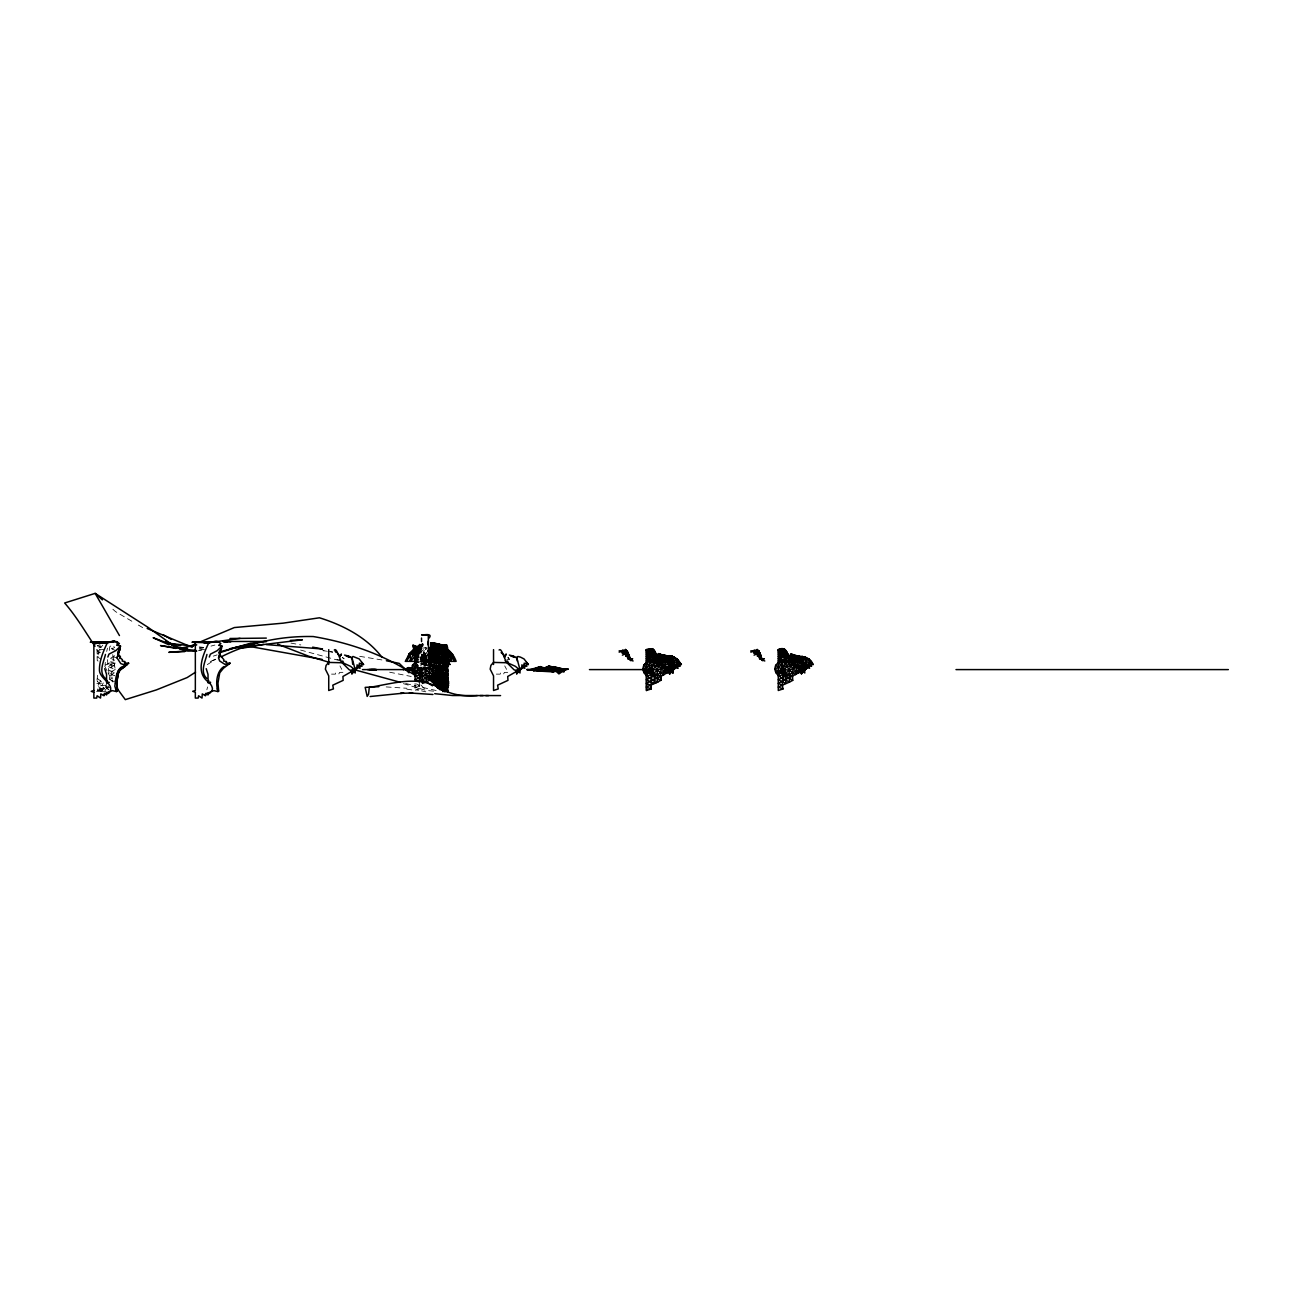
<?xml version="1.0" encoding="UTF-8"?>
<svg xmlns="http://www.w3.org/2000/svg" width="1293" height="1293" viewBox="0 0 1293 1293"><rect width="100%" height="100%" fill="white"/><g stroke="black" fill="none" stroke-linecap="round" stroke-linejoin="round"><path stroke-width="0.75" stroke-dasharray="5 3.75" d="M427.854 651.316L420.144 658.88L421.065 661.628L425.074 665.297L425.252 650.25L427.272 648.003L424.864 647.276M419.223 681.621L419.772 688.927L416.637 689.977M112.733 654.597L115.239 669.483L105.105 665.329L105.25 662.323M427.304 655.357L423.005 659.64L422.601 657.668L424.282 654.21L426.448 655.907L426.577 659.575L424.75 659.802L421.874 654.452L423.005 659.64L424.75 659.802L424.282 654.21L420.839 658.121L426.9 663.762L420.742 664.44L422.164 667.236M97.589 675.269L96.587 683.706L103.295 682.898L97.266 678.469L99.981 677.548M106.624 682.688L105.396 689.751M109.323 650.46L109.776 646.678L111.877 645.159L114.673 647.34L112.135 649.005L109.776 646.678M101.032 659.252L97.67 657.054L100.062 652.254L97.137 650.896L97.331 645.74L99.917 644.69L100.547 649.797L97.137 650.896L96.975 653.773L97.25 660.642L100.288 662.081M420.031 656.892L422.94 661.353L425.93 648.019L421.566 648.019M106.672 651.446L107.513 648.149M206.864 689.751L207.591 686.971M420.71 653.45L422.617 655.923L423.716 661.45L423.037 664.004L427.918 661.24M420.742 664.44L426.448 655.907L422.003 655.907L426.577 659.608L423.716 664.133L425.575 667.091M96.539 691.319L102.729 691.707L105.719 689.961L97.201 681.233L100.806 680.344L97.654 686.147L97.314 690.414L99.545 690.026L103.295 682.898M424.75 659.802L426.965 655.664L423.005 659.64L426.965 655.664M423.021 659.721L426.286 657.458L426.431 658.557L423.894 659.123L421.857 654.274L423.474 659.802L427.741 653.999M421.114 660.998L427.256 660.965L424.023 666.622L421.114 660.998L422.229 658.703L425.526 656.585L423.813 652.496L425.155 659.123L426.674 660.723L423.15 653.321L425.672 659.689L429.034 660.982M422.843 659.883L426.577 659.608L426.157 657.49L427.708 654.759M108.725 689.816L105.396 685.209L102.519 690.009L97.25 693.177M420.532 666.008L426.367 658.816L425.526 656.585L421.728 656.117L422.229 658.703L427.45 666.331M115.239 669.483L108.903 672.99L114.576 675.786L114.35 672.796L108.418 669.855L116.596 663.212L113.509 663.05L107.432 659.705L109.695 679.261L115.142 683.528M104.329 649.345L100.547 649.797L97.411 648.294L101.048 647.26L102.89 645.029M109.695 684.854L105.719 689.961L97.023 689.04L110.697 687.391M428.274 654.533L421.065 661.628L423.716 661.45L427.741 657.717M425.947 656.925L423.344 659.462C420.096 654.614 427.886 656.44 426.674 660.723M422.94 661.353L426.868 657.636M419.999 657.636L422.746 655.163M426.787 656.892L424.12 653.919L426.787 651.559M115.627 681.007L112.216 681.395L110.762 658.266L115.546 655.098M426.157 657.49L423.474 659.802L423.215 656.408L424.944 657.119L426.448 655.907M419.675 652.739L425.93 648.019M113.509 663.05L108.062 666.784M331.541 674.122L335.404 674.154L335.679 672.699L338.879 673.895L339.639 672.376L343.324 672.328L339.946 665.911M496.35 674.122L500.213 674.154L500.488 672.699L503.688 673.895L504.432 672.376L508.133 672.328L504.739 665.911M105.105 665.329L114.463 660.173L110.762 658.266M114.35 672.796L109.258 676.287L112.733 678.13L109.695 679.261M207.3 664.618L215.705 659.236L209.547 661.887L216.949 658.687M421.728 656.117L424.67 654.452L426.593 660.076L426.367 658.816L422.229 658.703M337.004 659.462L338.427 659.802M100.062 652.254L96.975 653.773L99.723 654.678M425.074 665.297L427.757 664.343M213.361 656.117L217.127 654.872M506.888 659.333L509.361 659.349L506.29 654.614M211.018 646.096L214.897 645.062M428.355 659.624L425.429 660.351L424.734 663.18L427.369 662.97L425.429 660.351L426.221 657.426L423.344 659.462L422.455 653.983L425.155 659.123L428.613 658.767L425.672 659.689L423.813 652.496M198.459 650.735L201.87 650.056M428.484 662.759L422.342 663.147M199.591 648.391L203.34 647.89M105.396 685.209L97.654 686.147L104.377 690.672L97.314 690.414L99.367 691.577M428.403 661.24L421.502 661.951L423.716 664.133M427.611 660.157L425.429 660.351L427.741 662.339M199.526 649.846L205.28 649.377M420.839 658.121L428.856 657.604M199.348 647.874L203.26 647.712M106.236 691.61L102.729 691.707L99.545 690.026M424.12 653.919L430.779 653.919M419.417 661.353L426.868 661.353M420.144 658.88L425.623 659.802M386.187 686.922L406.859 688.264M403.4 683.641L426.027 690.414L437.212 691.496M199.219 646.92L203.211 647.389M332.689 652.092L322.878 650.621L332.624 652.076M359.696 656.343L382.631 660.06M422.617 655.923L425.445 656.44M290.941 643.09L300.816 644.932M389.646 672.215L411.206 676.465M415.7 689.654L418.609 690.236M425.93 665.2L427.385 665.491L424.169 664.537M421.566 690.866L425.785 691.803M405.679 683.512L438.893 691.141M300.606 650.056L338.604 660.367M113.558 656.844L117.065 657.959M114.334 665.992L107.982 663.422M419.902 662.84L427.353 665.814M419.772 688.927L415.069 687.052L419.11 685.193L416.411 683.949M97.331 645.74L101.048 647.26M115.772 650.654L112.135 649.005L111.877 645.159M425.445 653.434L423.053 652.076L425.252 650.25L422.876 648.747M131.838 621.222L115.513 611.605L111.15 607.694M138.367 625.069L143.523 628.107M423.716 661.45L425.623 662.873M420.888 684.983L426.027 690.414M509.361 659.349L507.971 657.733L508.828 658.767M108.289 689.67L106.123 686.971L108.24 685.597L106.123 686.971L106.543 688.91M424.944 657.119L426.577 659.575M427.854 661.951L425.526 656.585L426.593 660.076M107.998 672.861L112.96 682.058M104.781 666.234L107.206 671.212M96.716 649.393L99.141 654.468M421.874 654.452L422.601 657.668M424.67 654.452L424.977 656.731M415.069 683.334L415.069 690.494M406.81 689.169A129.171 119.974 39.2 0 1 415.57 690.575M426.431 658.557L423.894 659.123L423.748 656.602L424.557 658.929L426.431 658.557M344.019 658.767L342.532 657.604L344.019 658.767"/><path stroke-width="1.5" d="M646.355 649.636L650.929 650.767L655.826 656.456L653.805 653.692L646.355 649.959L651.591 650.557L651.591 652.173L655.066 656.585L656.569 656.585L664.133 667.689L671.907 671.665L666.768 669.952L659.446 663.422L650.929 650.234L646.355 649.636L646.355 664.473M415.069 650.411L421.47 649.345L415.069 649.636L415.069 679.746L419.223 681.621L419.886 671.794L422.003 669.451L425.882 670.291L432.412 674.655L438.262 671.326L440.606 671.665L428.694 662.856L428.29 634.782L426.173 634.782M429.179 637.982C433.898 631.905 418.835 636.172 422.084 634.782M124.678 665.507L127.118 664.747L119.247 670.598L117.049 677.5L118.714 670.162C114.899 702.212 112.216 665.071 125.162 666.364L119.247 670.598L116.839 674.235M477.262 695.586C460.486 697.186 441.252 693.161 430.213 679.698L432.282 678.049L448.089 677.225L447.879 680.021L438.796 680.894L437.47 676.918L428.549 676.481L439.264 677.241L448.477 681.508C450.045 688.038 442.044 685.193 439.378 682.769L438.796 680.894L434.028 680.312L431.393 677.37L428.549 676.481M665.168 656.294L660.868 655.034L660.416 661.693L669.338 658.04L676.95 663.18L681.152 664.521L673.605 656.828L667.754 656.618L658.573 653.999L665.168 656.294L658.735 653.644L655.729 657.474L660.464 656.133L669.338 658.04L671.94 666.008L669.548 671.326L663.907 667.802L660.432 663.665L660.901 662.323L652.383 661.046L646.355 658.654L654.484 656.375L655.955 653.725L656.343 657.07L658.121 655.373L651.591 650.557L646.355 650.411L649.151 650.056L649.862 652.577L656.569 656.585L656.472 660.319M91.399 642.136L98.575 641.91L93.872 641.748L93.856 698.075L96.684 698.075L97.104 695.763L100.547 698.075L100.822 693.888L104.022 695.779L104.765 693.42L108.467 693.339C116.709 685.225 99.723 679.035 99.448 670.42C99.205 660.771 103.311 651.446 107.303 642.815L90.51 642.233L107.303 642.815L114.414 641.118L117.065 641.813L117.178 645.336L120.54 646.128L117.065 657.959L120.136 648.132C116.16 651.882 118.423 656.682 122.447 659.753L122.172 661.079L125.001 661.563L124.484 663.05L126.94 664.117L128.67 663.212L124.484 663.05M669.548 671.326L666.687 672.974C668.578 668.61 662.663 668.562 662.679 664.78L646.355 660.901L657.765 658.153L646.355 652.141L651.866 652.642L650.929 650.234L651.591 652.173L652.658 651.268M421.566 641.619L421.502 638.063M657.765 682.09L646.355 687.052L651.058 688.927L651.171 671.794L655.325 666.59L658.719 659.43L646.355 654.096L653.805 653.692L655.066 656.585M783.008 688.927L778.289 687.052L782.346 685.193L783.122 671.794L790.492 660.965C788.197 655.696 786.467 645.191 778.289 649.636L778.289 690.494L783.008 688.927L782.346 685.193L778.289 683.334L801.498 671.326L803.842 671.665L788.908 659.689C796.795 655.179 808.998 654.549 813.103 664.521L808.901 663.18L801.482 657.523L790.944 654.759L787.938 657.911L790.734 657.458M439.555 669.079L440.509 671.649L441.333 668.045L439.555 669.079L438.925 673.2L440.945 665.814L438.246 657.523L430.456 655.357L428.613 658.767L430.957 665.119L438.262 671.326L440.945 665.814L439.329 665.41L439.475 661.305L431.943 658.703L428.613 658.767C435.773 654.339 446.473 656.23 449.867 664.521L445.665 663.18L438.246 657.523L430.133 663.261L436.969 666.348L441.737 670.453L440.945 665.814L433.333 666.541L428.484 662.759L438.262 671.326M441.576 647.47L441.656 644.771L439.038 644.124L432.573 649.49L428.274 654.533L430.116 659.188L436.436 654.161L441.576 647.47L447.459 647.163L446.538 644.819L441.656 644.771L439.62 646.548L429.809 656.424L434.981 658.137L431.248 644.108L441.576 647.47L444.259 655.47L443.095 660.351L448.105 659.446L447.459 647.163M659.268 654.759L665.475 655.971L664.23 656.23M664.004 655.325L673.605 656.828L664.004 655.325L663.422 656.553L663.309 661.24L671.261 663.939L670.21 673.2L671.94 666.008L670.582 665.41L669.338 658.04L674.639 657.474L664.004 655.325L657.555 657.458L657.701 658.525L663.277 658.913L670.469 661.563L664.796 665.653C661.838 670.033 670.307 669.144 672.619 668.045L671.94 666.008L664.133 667.689L661.143 665.572L662.679 664.78L658.735 666.283L651.834 665.976L648.973 665.329L646.355 662.42L643.736 665.345C640.132 674.768 651.187 678.453 657.507 682.09L660.788 680.36L660.464 672.651L661.935 665.459M790.944 654.759L801.256 657.49L790.944 654.759L789.393 657.49L790.185 655.664L793.336 655.551L800.9 657.329M802.791 669.079L803.745 671.649L804.553 668.045L802.791 669.079L802.161 673.2L804.181 665.814L801.482 657.523L802.597 656.488L804.812 672.958L802.711 671.374L806.864 668.416L805.216 657.119L789.183 656.925L792.835 655.971L805.216 657.119L811.357 661.677L811.535 666.364L808.432 665.168L804.957 670.324M441.915 690.22L434.448 682.639L431.442 681.33L437.47 676.918L440.557 678.534L441.058 683.997L448.477 681.508L443.515 679.504L430.213 679.698L428.225 676.805L430.989 676.287L435.321 681.815L448.202 675.496L447.734 669.467L442.642 665.992L447.588 665.087L447.523 667.35L440.477 671.309L438.279 685.872L438.602 688.539L447.782 687.326L448.509 685.209L442.028 678.437L436.646 680.28L434.61 676.595L428.791 676.643M666.962 672.974L663.697 674.655L664.537 667.851C657.377 668.384 653.45 675.479 646.355 675.867L646.355 690.494L651.316 688.927L650.67 685.193M787.793 658.929L795.179 658.703L802.711 661.305L802.565 665.41L804.181 665.814L804.957 670.453C794.872 670.113 788.423 659.818 786.241 650.864L778.289 650.848L784.706 649.345L785.158 651.219L785.449 649.991L778.289 649.959L783.994 648.698L785.158 651.219M448.202 675.496L438.553 670.049L434.06 680.522L434.82 684.951L437.406 687.585L441.22 689.525L444.566 673.249L447.734 669.467L447.523 667.35L438.974 661.273L441.98 657.119L448.138 661.677L448.315 666.364L445.196 665.168L441.737 670.324M446.538 644.819L445.439 662.905L447.879 662.436L448.105 659.446L444.259 655.47L427.854 651.316M659.446 663.422L657.167 670.291L657.507 682.09L653.757 683.431C656.408 672.716 649.134 664.085 649.328 653.757L649.862 652.577L646.355 650.848L652.238 652.028L654.08 656.666M352.084 671.083L351.922 674.057L351.34 670.275L351.987 673.588L352.149 670.889L352.892 671.471M405.501 669.596L408.911 667.624L412.629 670.501L405.824 669.596L408.879 668.433L403.271 669.596L408.911 667.624L413.598 669.095M516.893 671.083L516.731 674.057L516.149 670.275L516.78 673.588L516.941 670.889L517.701 671.471M669.709 671.083L669.548 674.057L668.966 670.275L670.016 670.889L669.855 673.588L669.224 670.275L669.806 674.057L668.966 670.275L669.596 673.588L669.758 670.889L670.776 671.471M439.378 682.769L441.107 680.894L448.089 685.274L445.649 685.468L445.923 680.716L437.47 676.918L434.028 680.312L433.543 677.467L431.458 676.255L431.393 677.37L441.123 680.425L447.281 680.7L438.796 680.894M438.472 670.889L438.311 673.588L437.68 670.275L439.216 671.471L439.442 669.111M801.708 670.889L801.547 673.588L800.9 670.275L802.452 671.471L802.662 669.111M441.753 658.67L441.98 657.119L437.794 656.472L429.163 657.103L439.361 656.488L441.576 672.958L439.491 671.374L443.628 668.416L441.98 657.119L437.794 656.472L429.034 660.982L440.266 663.729L435.87 668.255L435.402 672.974L429.777 668.885L419.498 674.962L415.069 675.867L411.691 669.16L412.451 665.345L415.069 662.42L418.625 662.275L415.069 660.901L418.512 659.85L415.069 658.654L418.593 657.49L418.318 649.134M787.728 656.472L787.049 652.496L778.289 656.359L789.603 658.816L791.72 662.759L796.569 666.541L804.181 665.814L801.498 671.326L791.09 661.951L788.746 656.585L778.289 654.096L784.14 652.125L787.049 652.496L789.894 660.723L795.179 661.046L803.503 663.729L799.106 668.255L798.638 672.974L793.013 668.885L785.465 658.703L784.14 652.125L782.087 651.074L781.538 649.134L784.706 649.345M433.559 657.943C430.585 652.787 442.545 658.412 443.095 660.351M796.795 657.943L796.633 655.696L800.561 656.876L790.96 653.999L789.393 657.49M669.806 671.326L669.919 670.081L672.166 671.665M671.261 663.939L666.606 669.677L673.023 670.453L672.619 668.045L670.841 669.079L670.501 671.471L670.049 668.449M446.101 676.417L442.125 674.445L440.477 671.309L435.838 672.829L433.818 674.898L438.456 683.221L447.475 692.062L447.831 687.246L445.519 681.783L446.247 674.914L447.653 673.621L444.84 668.271L441.689 668.723L444.566 673.249L447.653 673.621M658.299 655.179L658.735 653.644L664.343 655.923M118.035 675.285L116.483 683.157L117.792 689.912L115.966 688.636L116.499 691.577L112.362 690.64L107.174 692.725L106.559 694.955L104.248 693.452M430.327 662.145L430.052 664.974L432.622 666.137M804.989 658.67L805.216 657.119L802.21 661.273L809.434 666.752L808.771 658.929L806.897 659.171M438.456 683.221L437.406 687.585L438.602 688.539L437.988 686.599L436.161 685.969L439.604 677.694L447.976 678.227L445.6 680.619L434.82 684.951L430.941 677.387L431.458 676.255M439.475 661.305L439.038 664.327L439.475 661.305L433.511 665.071L430.504 664.521M673.023 670.453L664.796 665.653L666.962 657.426L670.21 656.311L675.916 658.444L681.411 664.521L677.096 658.929L673.524 657.119M802.21 661.273L802.565 665.41L803.503 663.729M528.336 664.521L526.461 662.307L526.784 666.364L523.681 665.168L524.829 668.271L521.629 667.333L520.206 670.324L517.911 669.111L517.394 673.2L517.96 671.374L520.045 672.958L519.738 669.822L522.097 668.416L521.839 664.909L524.667 666.752L524.15 663.18L528.336 664.521L524.021 658.929L520.449 657.119L517.846 656.488L516.715 657.523L517.459 661.273M670.889 670.453L670.469 673.2L671.035 671.374L673.136 672.958L672.813 669.822M658.299 656.472L658.735 653.644L664.65 656.197L669.321 655.713L666.558 656.101M444.566 673.249L439.491 675.528L437.454 677.904L434.82 684.951L444.146 684.724L448.121 681.783L445.212 680.813L434.448 682.639L435.789 677.791L434.61 676.595L433.543 677.467M421.696 668.271L429.082 668.222L428.791 662.808L430.876 665.135L429.163 672.635L429.502 680.36L422.472 683.431L422.003 669.451L418.431 669.16L412.451 665.345M119.861 658.622L120.394 656.472L118.293 654.694M117.049 677.5L119.247 670.598M115.627 681.007L114.818 686.114L116.499 691.577M117.275 679.019L117.227 687.068M801.498 671.326L791.72 662.759L778.289 662.42L775.671 665.345C772.066 674.768 783.138 678.453 789.457 682.09L792.722 680.36L792.399 672.635L794.112 665.135L790.492 660.965L784.35 660.998L778.289 658.654L787.906 654.452L791.09 661.951L800.189 666.348L804.957 670.453M195.34 641.974L191.978 642.233L208.771 642.815L215.883 641.118L218.549 641.813L220.893 643.639L218.646 645.336L222.024 646.128L218.533 657.959L219.648 660.982L225.822 664.909L228.425 664.117L230.154 663.212L225.952 663.05L226.485 661.563L223.641 661.079L223.915 659.753L219.762 654.694L219.212 651.785L221.604 648.132M117.469 676.465L118.245 672.829L120.54 669.871M116.79 680.102L115.82 682.639M354.993 668.045L354.185 671.649L353.231 669.079L352.601 673.2L353.151 671.374L355.252 672.958L354.928 669.822L357.304 668.416L357.03 664.909L359.874 666.752L359.341 663.18L363.543 664.521L359.212 658.929L353.037 656.488L351.922 657.523L352.714 664.327M432.832 679.714L433.414 677.176M519.802 668.045L518.978 671.649L518.024 669.079M672.619 668.045L671.794 671.649L670.841 669.079M679.536 662.307L675.205 659.171L677.096 658.929L679.536 662.307L679.859 666.364L676.756 665.168L677.904 668.271L674.445 667.333L673.023 670.324M619.137 650.848L627.073 650.864L630.742 660.723L627.897 652.496L624.972 652.125L622.515 650.023L627.073 650.864L629.869 658.493L629.044 656.731L626.895 656.65L625.537 649.345M750.813 650.848L758.765 650.864L762.417 660.723L759.573 652.496L756.664 652.125L754.207 650.023L758.765 650.864L761.561 658.493L760.737 656.731L758.587 656.65L757.229 649.345M426.916 667.657L425.882 670.291L426.221 682.09L415.069 675.867L418.431 669.16L417.671 665.345L415.069 662.42M651.656 654.032L653.434 659.058L652.383 661.046L646.355 662.42L646.355 675.867L653.611 663.261L656.909 659.753L658.719 659.43M775.671 665.345L781.651 669.16L789.118 670.291L795.631 674.655L796.633 667.624C789.49 668.433 785.417 675.382 778.289 675.867L785.578 663.147L789.603 658.816M429.034 647.308L429.712 667.996L428.08 667.883M107.658 682.591L109.162 682.397L106.624 682.688L107.222 680.522M208.771 642.815C202.969 655.082 194.807 672.845 209.143 682.591L210.63 682.397L208.092 682.688L208.706 680.522M435.321 681.815L441.22 689.525L447.879 680.021L438.618 688.167M791.72 662.759L789.118 670.291L789.457 682.09L782.346 685.193M416.993 657.636L420.71 649.506M663.956 674.655L660.529 676.481L651.171 671.794L648.973 665.329L649.894 662.323M792.48 676.481L783.122 671.794L781.651 669.16L781.392 652.917L782.087 651.074L785.449 649.991M219.762 654.694L218.533 657.959M430.941 677.387L430.213 679.698L430.989 676.287L433.818 674.898L439.491 675.528L441.753 677.451L441.608 680.522L437.406 687.585L440.17 688.07L437.438 681.799L435.305 680.231M568.193 669.176L556.556 671.035L544.208 670.841L544.854 668.885L549.38 669.596L552.741 671.859L568.193 669.176L560.564 669.047L552.741 671.859L533.508 670.744L542.64 668.028L553.598 666.687L556.038 669.596L563.974 671.73L563.489 669.596L552.887 667.689L542.64 668.028L533.508 670.744M105.476 654.436C103.682 662.048 98.252 672.118 105.396 678.502M206.945 654.436C205.167 662.048 199.72 672.118 206.864 678.502M409.202 653.919L406.665 661.353L410.269 653.919L415.101 648.019L422.536 644.237L415.877 648.019L409.202 653.919L405.42 661.353L415.877 661.353L413.324 653.919L415.877 648.019L422.94 644.237L415.101 648.019L409.202 653.919L418.108 653.919L421.243 651.559M124.29 666.008L126.94 664.117L124.354 664.909L120.782 663.6L117.065 657.959M414.794 655.454L420.29 647.518L419.789 644.464L415.457 649.086L414.261 652.399L414.794 655.454L416.475 655.599M420.484 650.654L413.938 649.086L415.118 645.918L420.29 647.518L420.484 650.654L418.399 652.836L414.261 652.399L413.049 645.175L415.118 645.918L415.861 652.561M93.872 642.185L108.305 642.071L99.351 642.395L93.872 644.286M107.852 657.038L108.935 654.161L115.772 650.654L120.54 646.128M209.321 657.038L210.403 654.161L217.24 650.654L222.024 646.128M633.101 660.982L629.739 659.689L627.073 650.864L624.972 652.125L625.796 656.117L629.594 656.585L628.737 654.452L622.224 652.917L622.919 651.074L626.297 649.991L627.962 659.123M764.793 660.982L761.432 659.689L758.765 650.864L756.664 652.125L757.488 656.117L761.286 656.585L760.429 654.452L753.916 652.917L754.611 651.074L757.989 649.991L759.637 659.123M441.673 683.819L439.555 688.878L439.475 684.433L448.024 682.575L447.895 681.266L443.24 681.67L441.673 683.819L438.262 679.714L435.838 672.829M675.188 668.416L670.776 671.374L672.861 672.958L671.778 659.414L670.324 657.183L666.849 655.81L657.555 657.458L657.038 656.585L657.733 654.856L662.194 655.05M418.108 653.919L410.269 661.353L413.324 653.919L421.728 645.191M544.854 668.885L552.741 671.859L554.713 667.075L565.591 669.596L558.948 673.701L549.202 665.992L540.312 669.596L554.713 667.075L565.591 669.596M554.713 667.075L553.663 669.596L547.602 667.867L549.202 665.992L561.873 669.596L558.948 673.701L554.713 667.075L549.38 669.596L547.602 667.867M668.287 666.752L668.045 661.046L669.338 658.04M430.779 661.353L437.454 653.919L439.992 648.019L437.454 644.237L430.779 642.928L430.779 661.353L456.138 661.353C452.437 650.654 442.109 643.138 430.779 642.928L448.235 653.919L454.894 661.353L452.356 653.919L430.779 653.919L428.161 656.408M653.805 653.692L652.415 654.517M447.055 683.399L444.954 687.876L439.943 689.799M436.969 666.348L436.727 660.804L439.361 656.488M800.189 666.348L799.963 660.804L801.482 657.523L793.352 663.261L793.74 664.521L796.73 665.071L802.711 661.305M104.685 642.556L109.695 642.249L90.51 642.233L104.685 642.556L114.414 641.118L106.252 642.686L93.872 641.861L98.575 641.91M118.245 672.829L117.178 675.366L118.067 671.746L123.029 666.735M443.176 683.286L447.265 689.314L445.891 690.688L446.796 685.662L442.772 687.1L441.592 688.199L442.174 689.217L443.725 690.494L447.831 687.246M355.397 670.324L356.82 667.333L360.02 668.271L358.872 665.168L361.975 666.364L361.652 662.307L363.543 664.521M673.281 670.324L674.704 667.333M433.818 674.898L431.442 681.33L438.262 679.714M785.465 658.703L778.289 660.901L781.861 662.275L788.746 656.585L789.037 658.493M504.706 657.426L506.209 653.999L504.415 656.925M439.329 665.41L440.266 663.729M437.664 657.329L430.876 655.082L436.808 656.747L429.421 655.648L438.812 656.989L429.599 655.971L437.341 656.876L442.82 649.813L444.76 645.11L448.186 650.46L439.943 649.571L432.007 646.274L429.923 648.827L432.282 657.232M792.657 655.648L800.044 656.747L791.041 654.614L790.54 655.357L799.559 656.957L792.657 655.648L790.96 653.999L799.721 657.426L796.035 656.666M405.42 661.353L415.877 648.019M340.98 655.357L341.4 653.999L339.623 656.925M119.085 651.995L118.148 653.353L119.764 649.991L118.358 651.785M442.949 691.626L444.776 686.179L448.024 682.575M663.309 661.24L661.24 664.166L664.796 665.653M433.915 655.971L432.007 657.329L431.959 661.046M544.208 670.841L552.887 667.689L556.038 669.596L542.64 668.028L540.765 670.566L552.887 667.689L563.974 671.73M561.873 669.596L526.865 669.596L537.387 670.469L540.409 666.638L549.169 669.596L552.871 668.287L544.062 669.596M434.707 657.636L430.779 653.919L435.628 648.019L435.628 644.237L430.779 642.928C442.077 643.057 451.645 650.621 454.894 661.353M659.899 658.687L666.849 655.81L672.489 656.068M655.842 654.21L652.965 651.155L646.613 650.411L652.302 648.698L653.773 649.991L652.658 651.85L651.963 648.714L646.613 649.636L646.613 664.473M440.929 689.331L444.146 684.724L445.212 680.813L446.247 681.152L443.515 679.504L441.301 685.516L437.988 686.599L440.719 679.471L442.028 678.437L443.515 680.716L443.321 684.967L448.251 682.413L439.345 680.635M443.176 691.383L447.782 687.326L444.146 684.724L439.264 677.241L436.307 686.324M643.995 665.345L646.613 662.42M674.445 667.333L679.278 662.307L677.451 659.883L673.071 657.426L665.976 656.876M443.661 659.171L445.535 658.929L447.992 662.307L445.196 665.168L446.36 668.271L443.16 667.333M806.864 668.416L802.274 664.327L808.771 658.929L811.212 662.307L808.432 665.168L809.58 668.271L806.379 667.333M441.656 644.771L445.665 650.864L440.509 657.911L440.509 660.82M787.938 657.911L790.185 655.664L802.048 656.989L792.399 657.103L789.667 658.557L789.522 657.458L792.496 656.585L799.672 656.763L789.183 656.925M210.904 691.755C214.331 689.816 211.389 684.53 209.143 682.591M626.006 651.219L629.222 659.123L632.681 658.767L628.624 658.929L627.832 656.602M757.698 651.219L760.914 659.123L764.373 658.767L760.316 658.929L759.508 656.602M441.608 680.522L445.956 677.564M432.266 669.435L434.529 667.414M428.112 650.379L433.333 644.237L435.628 648.019L438.618 661.353L443.467 653.919L443.467 648.019L437.454 644.237L445.681 648.019L451.289 653.919L451.289 661.353L430.779 644.237L439.022 644.237M440.816 663.018L445.535 658.929L446.198 666.752M432.007 646.274L434.254 644.431L437.325 656.779L428.274 654.533M788.18 657.119L789.684 655.907L787.518 654.21M117.178 645.336L119.425 643.639L117.065 641.813L107.982 642.395M422.617 645.191L410.269 653.919L410.269 661.353M413.324 653.919L420.193 649.005M664.392 656.101L665.475 655.971L662 655.357M126.795 664.537L128.67 663.212M230.154 663.212L223.447 668.255L219.729 672.829L217.967 683.157L218.695 691.367L217.434 688.636L217.967 691.577L213.846 690.64L208.642 692.725L208.028 694.955L205.716 693.452L205.021 695.246L207.817 693.242L209.935 693.339L206.25 693.42L205.49 695.779L202.29 693.888L202.015 698.075L198.572 695.763L198.152 698.075L195.324 698.075L195.34 692.288L192.689 691.319L195.34 690.51L195.34 641.748L218.549 641.813M781.651 669.16L775.816 672.716M663.697 674.655L657.167 670.291L653.288 669.451L649.716 669.16L643.882 672.716M103.553 695.246L108.111 692.288M448.089 677.225L440.654 682.429M804.278 666.477L811.357 661.677M223.948 666.541C216.254 671.471 215.511 683.706 217.967 691.577M672.279 666.493L674.914 668.416L673.071 657.426L669.887 661.353L677.484 666.752L676.514 659.285L670.097 664.36L672.279 666.493L679.067 661.951M444.259 655.47L447.96 653.498L445.665 650.864M652.189 649.991L649.668 650.88L649.393 649.442L652.189 649.991L652.658 651.85L651.963 648.714L654.016 653.983L653.03 649.345L646.613 649.959L653.773 649.991L655.503 654.032L652.302 648.698L646.613 649.636M781.538 649.134L778.289 650.411M195.55 672.166L187.162 677.564L156.372 689.912L125.308 699.626L116.709 687.924M794.112 655.082L791.849 658.767L793.352 663.261L799.963 660.804M417.671 665.345L411.691 669.16L429.502 680.36M648.973 665.329L642.977 669.16L660.788 680.36M794.193 665.119L787.243 666.622L780.907 665.345L774.927 669.16L792.722 680.36M448.138 661.677L441.042 666.477L443.628 668.416M446.247 674.914L441.753 677.451L442.917 670.372L448.348 671.067M784.14 652.125L786.241 650.864M428.694 662.856L433.397 667.624L432.412 674.655L419.223 681.621M660.529 676.481L646.355 683.334L650.395 685.193M124.015 666.687L120.653 668.691L121.962 668.255M351.938 671.326L342.92 676.481L343.162 680.36L332.786 685.193L333.432 688.927L328.729 690.494L328.729 675.867L325.367 669.16L326.111 665.345L328.729 662.42L342.16 662.759L349.272 669.806L354.282 671.665L352.035 670.081L355.397 670.453L351.922 657.523M516.731 671.326L507.713 676.481L507.971 680.36L497.595 685.193L498.241 688.927L493.538 690.494L493.538 675.867L490.176 669.16L490.92 665.345L493.538 662.42L506.969 662.759L514.081 669.806L519.091 671.665L516.844 670.081L520.206 670.453L516.715 657.523M445.713 687.957L442.174 689.217M625.796 656.117L628.737 654.452L629.044 656.731M757.488 656.117L760.429 654.452L760.737 656.731M436.727 660.804L430.133 663.261M542.575 669.596L549.202 665.992L551.497 669.596M668.045 661.046L661.24 664.166L660.416 661.693L663.277 658.913L670.324 657.183M537.387 670.469L545.662 670.889L553.598 666.687L537.387 670.469L530.243 669.596L540.409 666.638L545.662 670.889L549.169 669.596M369.038 669.596L376.328 669.596L367.568 669.596M418.108 648.019L422.811 645.757M412.58 672.716L418.431 669.16L419.886 671.794L429.244 676.481M657.701 658.525L660.481 657.216L666.962 657.426M552.741 671.859L560.564 669.047L556.556 671.035L552.887 667.689M630.499 658.557L629.222 659.123L627.897 652.496L622.402 655.147M762.191 658.557L760.914 659.123L759.573 652.496L754.094 655.147M189.958 646.322L195.502 643.93M199.187 642.33L234.34 627.558L283.232 623.145L319.436 617.795C343.178 625.117 366.873 637.449 382.049 657.377M221.151 656.876C249.614 642.346 281.405 635.817 313.262 636.544C348.189 642.427 382.146 653.902 411.934 673.362L415.36 675.431M435.596 669.806L415.069 679.746M798.832 669.806L778.289 679.746L785.708 683.431L785.95 672.942L781.861 662.275M437.745 685.322L436.161 685.969L438.214 687.31C416.346 675.415 391.973 683.868 369.281 687.407L368.553 694.228L367.18 696.41L365.176 687.375L378.817 686.68M657.038 656.585L660.868 655.034L664.36 655.357M532.845 669.596L540.409 666.638M417.542 672.716L419.886 671.794M648.827 672.716L651.171 671.794M780.762 672.716L783.122 671.794M666.768 669.952L646.355 679.746L653.757 683.431M218.889 652.965L238.154 646.791M423.247 668.255L427.757 667.883M429.777 668.885L433.397 667.624L441.737 670.453M423.862 634.782L422.278 634.782M654.145 652.335L654.29 656.408L656.569 656.585L654.387 654.63L646.355 656.359L656.909 659.753M93.872 690.51L91.221 691.319L93.872 692.288M622.224 652.917L624.972 652.125M753.916 652.917L756.664 652.125M783.994 648.698L784.592 651.559L783.639 648.714L778.289 649.636M219.988 651.898L250.89 643.203L254.753 643.558M420.904 652.125L418.851 651.074L415.069 652.141L418.156 652.917L415.069 654.096L418.334 655.147L415.069 656.359L418.593 657.49M619.137 652.141L622.919 651.074M750.813 652.141L754.611 651.074M782.087 651.074L778.289 652.141L787.906 654.452L788.213 656.731M448.509 685.209L440.17 686.518L444.808 690.317L447.685 690.898L448.024 692.321M446.15 684.45L440.331 687.149L441.592 688.199M418.447 650.023L415.069 650.848L418.851 651.074M371.333 669.596L376.328 669.596M653.03 649.345L646.613 650.848L654.565 650.864L655.503 654.032M441.333 668.045L433.058 667.22L435.757 656.488L438.036 657.49M804.553 668.045L796.294 667.22L798.993 656.488L801.256 657.49M179.727 648.391L196.73 644.884M204.278 643.316L240.062 638.386M443.596 688.83L447.087 688.118L447.685 690.898M242.082 648.262L263.513 644.399M369.653 669.596L374.76 669.596M654.904 655.907L658.121 655.373M668.465 656.23L671.261 655.826M667.075 656.44L670.808 655.89M666.768 656.101L669.984 655.696M668.546 656.343L671.891 655.955L664.166 655.89M432.799 656.666L436.323 656.957L429.26 656.585L436.436 656.763L434.69 656.634M802.597 656.488L797.926 656.634M195.696 650.153L168.833 652.335L184.786 651.607M545.662 670.889L543.642 669.596L526.865 669.596M415.069 649.636L420.419 648.714L420.629 649.991M91.253 642.265L100.822 642.411M266.358 641.49L260.362 641.781L230.138 648.633L302.368 639.809L290.375 640.374M108.062 642.233L93.872 641.797L108.305 642.071M181.763 648.617L187.614 648.375M97.234 642.233L93.872 642.12L98.704 642.265M101.452 642.33L104.878 642.217L98.316 642.201M421.324 668.271L418.884 667.931L421.502 668.222M266.471 641.49L222.994 641.441L226.857 642.168M229.944 638.5L266.326 638.096M799.672 656.763L792.27 660.982L788.908 659.689M105.024 642.055L98.058 642.136M370.105 696.523L403.772 693.129L400.571 693.355L412.693 692.967L409.412 692.951L432.961 694.486M480.107 695.586L483.081 695.586M424.896 634.782L425.753 635.057M415.101 648.019L421.566 648.019M446.457 648.019L430.779 648.019L437.454 653.919M786.71 655.907L789.684 655.907M362.493 669.596L413.841 669.596M589.446 669.596L647.583 669.596M955.996 669.596L1228.35 669.596M500.569 695.586L452.598 695.521L434.707 693.678M485.764 695.586L488.544 695.586M797.151 655.971L795.243 657.329L795.179 661.046M106.349 693.242L108.467 693.339M187.598 650.541L196.746 651.074L160.526 645.563L175.993 648.407M657.733 654.856L660.868 655.034M222.994 641.441L230.72 641.926M514 656.44L511.139 656.23L514.905 656.763L511.333 656.052L514.016 656.779M349.191 656.44L346.346 656.23L350.112 656.763L346.524 656.052L349.207 656.779M266.31 644.609L322.555 649.005L312.664 647.163M447.087 688.118L441.301 685.516L439.555 681.346L435.789 677.791M165.86 641.28L169.302 643.316L193.239 646.193M656.23 654.452L655.373 652.496L652.464 652.125L654.565 650.864L654.711 653.321L653.773 649.991L650.411 651.074L649.862 649.134M429.421 655.648L432.848 656.101M179.856 649.118L183.735 649.829M322.086 659.382L248.062 646.193M432.864 656.052L436.436 656.763M386.365 660.755L399.23 663.374L408.976 672.813M651.591 650.557L649.151 650.056L649.393 650.961M169.302 643.316L180.681 645.708M399.828 682.171L355.365 669.984M662.436 655.082L664.958 655.696M509.361 655.082L511.883 655.696M344.552 655.082L347.074 655.696M429.923 648.827L443.806 652.739L448.154 656.537L440.509 657.911L436.969 645.579M329.052 662.258L308.542 656.165L277.736 644.237M185.788 649.862L153.156 637.756L169.027 644.851M147.176 628.479L192.204 647.324M514.97 657.426L516.505 657.49M350.161 657.426L351.696 657.49M649.862 652.577L654.387 654.63M96.49 642.265L97.428 642.702M451.289 653.919L443.467 648.019L435.628 644.237L439.992 648.019L443.467 653.919L445.681 661.353L448.235 653.919L445.681 648.019L438.618 644.237M661.386 655.034L659.365 654.614M163.031 634.653L171.322 639.389M425.639 681.653L432.509 685.807M643.736 665.345L649.716 669.16M170.724 644.221L174.991 646.969M666.687 672.974L661.079 668.901L653.434 659.058M409.929 669.596L413.081 671.762M649.49 650.347L651.397 651.688M520.206 670.453L515.438 666.348L508.602 663.261L507.519 660.982M355.397 670.453L350.629 666.348L343.793 663.261L342.71 660.982M176.284 647.664L148.162 627.428L95.149 593.374L64.65 602.991C76.142 616.115 85.209 631.663 94.987 646.29M789.894 660.723L793.352 663.261M408.911 667.624L412.629 670.501L411.61 669.596M504.933 655.907L501.118 652.593M337.958 654.21L340.124 655.907M650.929 650.767L652.222 651.817M102.422 599.887L95.149 593.374L119.457 635.558M658.169 661.434L660.432 663.665M505.143 660.723L506.323 661.951M339.348 659.689L340.334 660.723M447.879 662.436L442.093 654.985L439.038 644.124M778.289 662.42L780.907 665.345M335.081 651.155L336.309 652.593M811.212 662.307L813.103 664.521M447.992 662.307L449.867 664.521M428.355 650.977L430.779 653.919M443.467 648.019L448.235 653.919L451.289 661.353M790.492 660.965L792.528 663.503M660.222 656.278L658.412 653.935L661.143 654.921L658.412 653.935L660.351 656.618M506.969 662.759C504.561 660.044 501.555 647.163 499.098 649.991M342.16 662.759C339.752 660.044 336.746 647.163 334.305 649.991M784.641 651.155L783.639 648.714M542.64 668.028L543.642 669.596M439.491 675.528L436.404 669.903M784.35 660.998L789.118 670.291M652.383 661.046L657.167 670.291M424.637 667.851L425.882 670.291M115.966 688.636L117.21 691.367L116.839 689.25M677.645 668.271L676.481 665.168L679.601 666.364L679.278 662.307M413.938 649.086L413.049 645.175M206.233 668.691L207.995 674.332L208.092 682.688M104.749 668.691L106.527 674.332L106.624 682.688M655.373 652.496L656.149 655.325M444.55 690.171L445.034 692.03M643.251 669.16L646.613 675.867L646.613 690.494M652.302 648.698L652.917 651.559M801.886 668.449L802.452 671.471M438.666 668.449L439.216 671.471M418.399 652.836L417.671 646.872M428.209 642.863L428.274 645.126L428.193 641.134M660.804 676.481L661.046 680.36M677.096 658.929L677.176 661.757M493.538 649.636L493.538 664.473M328.729 649.636L328.729 664.473M438.424 671.083L438.262 674.057L437.68 670.275L438.424 671.083M801.644 671.083L801.482 674.057L800.9 670.275L801.644 671.083"/></g></svg>
